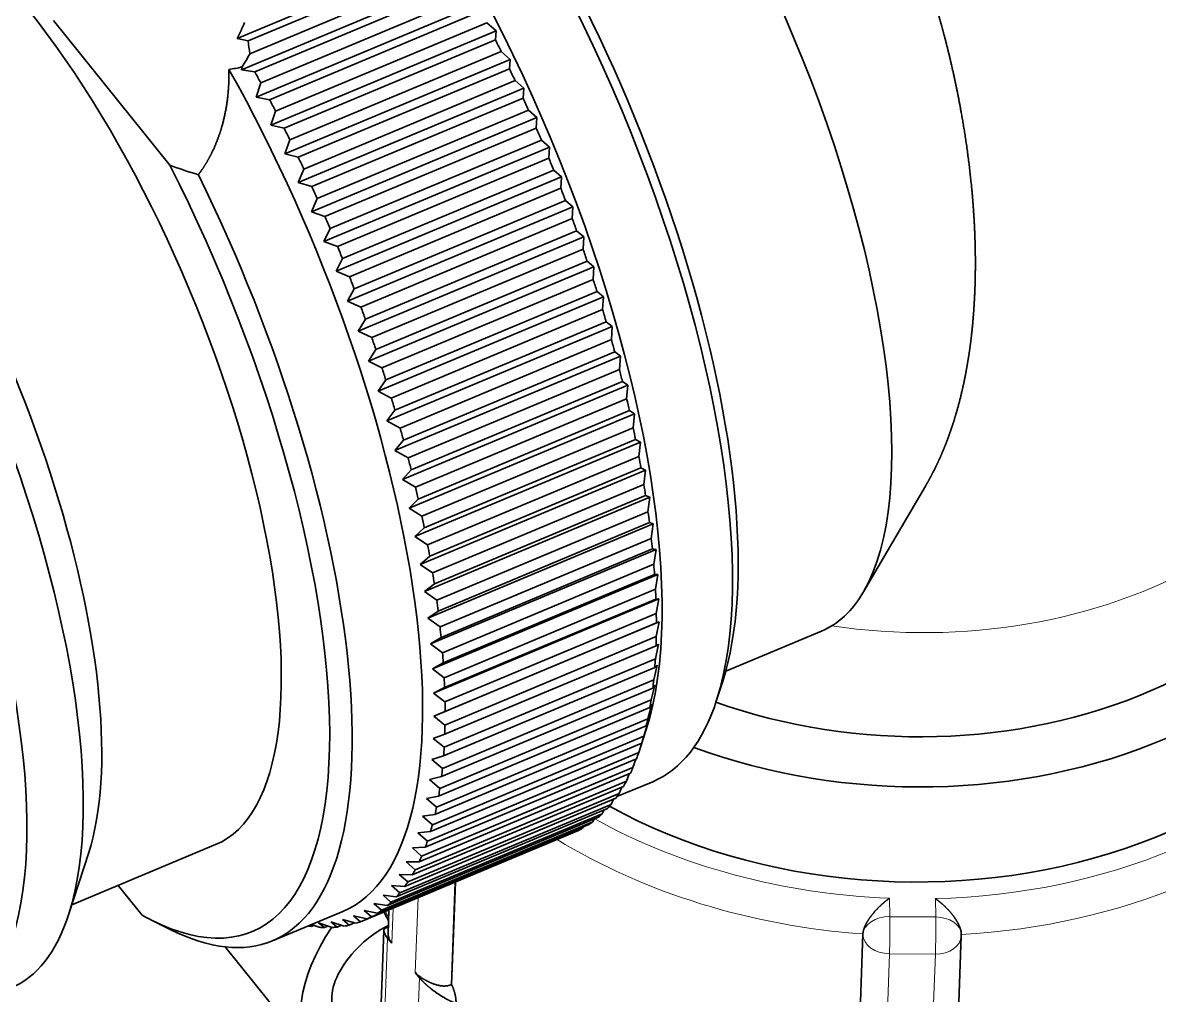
# Model space of a CAD drawing. Extents: x 23 to 417, y 3 to 294.
# Drawn here: x 393.19 to 400.12, y 144.3 to 150.23 of the extents above; entities that cross this region are included whole.
import ezdxf

# ---------------------------------------------------------------- set-up
doc = ezdxf.new("R2010")
doc.units = 0
doc.layers.get('0').update_dxf_attribs({"lineweight": 13})

# ---------------------------------------------------------------- blocks, each defined once
blk = doc.blocks.new('BLOCK4695')
at = {"color": 7, "lineweight": 35, "ltscale": 0.177117}
blk.add_line((57.101, 90.138), (63.637, 92.873), dxfattribs=at)
at = {"color": 7, "lineweight": 35, "ltscale": 0.167464}
blk.add_line((63.609, 92.649), (57.43, 90.063), dxfattribs=at)
at = {"color": 7, "lineweight": 35, "ltscale": 0.171203}
blk.add_line((63.798, 92.316), (57.481, 89.672), dxfattribs=at)
at = {"color": 7, "lineweight": 35, "ltscale": 0.186224}
for p, q in [((57.227, 89.181), (64.099, 92.057)), ((57.679, 88.346), (64.551, 91.221)), ((58.12, 87.492), (64.991, 90.368)), ((58.548, 86.624), (65.419, 89.499)), ((58.962, 85.741), (65.833, 88.617)), ((59.361, 84.848), (66.232, 87.724)), ((59.744, 83.947), (66.616, 86.822)), ((60.111, 83.038), (66.982, 85.914)), ((60.46, 82.126), (67.331, 85.001)), ((60.79, 81.211), (67.661, 84.087)), ((61.101, 80.297), (67.972, 83.173)), ((61.391, 79.386), (68.263, 82.262)), ((61.661, 78.48), (68.533, 81.355)), ((61.909, 77.581), (68.781, 80.456)), ((62.135, 76.691), (69.007, 79.567)), ((62.338, 75.814), (69.21, 78.69)), ((62.518, 74.95), (69.389, 77.826)), ((62.674, 74.103), (69.545, 76.979)), ((62.805, 73.274), (69.677, 76.15)), ((62.913, 72.466), (69.784, 75.341)), ((62.995, 71.68), (69.866, 74.555)), ((63.052, 70.918), (69.924, 73.794)), ((63.085, 70.183), (69.956, 73.059)), ((63.092, 69.476), (69.963, 72.352))]:
    blk.add_line(p, q, dxfattribs=at)
at = {"color": 7, "lineweight": 35, "ltscale": 0.174543}
for p, q in [((64.074, 91.816), (57.634, 89.121)), ((64.259, 91.476), (57.818, 88.78)), ((64.529, 90.964), (58.088, 88.269)), ((64.709, 90.616), (58.268, 87.921)), ((64.971, 90.095), (58.531, 87.4)), ((65.146, 89.741), (58.705, 87.046)), ((65.4, 89.211), (58.96, 86.516)), ((65.569, 88.851), (59.129, 86.156)), ((65.815, 88.314), (59.375, 85.619)), ((65.978, 87.95), (59.538, 85.255)), ((66.215, 87.407), (59.775, 84.711)), ((66.371, 87.039), (59.931, 84.343)), ((66.598, 86.491), (60.158, 83.796)), ((66.748, 86.121), (60.307, 83.425)), ((66.964, 85.57), (60.524, 82.874)), ((67.107, 85.197), (60.666, 82.502)), ((67.312, 84.645), (60.872, 81.949)), ((67.447, 84.271), (61.007, 81.576)), ((67.641, 83.718), (61.201, 81.023)), ((67.768, 83.345), (61.327, 80.65)), ((67.95, 82.793), (61.509, 80.098)), ((68.068, 82.421), (61.628, 79.726)), ((68.238, 81.871), (61.797, 79.176)), ((68.348, 81.501), (61.908, 78.806)), ((68.505, 80.955), (62.064, 78.26)), ((68.606, 80.588), (62.165, 77.893)), ((68.749, 80.047), (62.309, 77.352)), ((68.841, 79.684), (62.401, 76.989)), ((68.971, 79.15), (62.531, 76.455)), ((69.054, 78.792), (62.614, 76.096)), ((69.17, 78.265), (62.729, 75.57)), ((69.243, 77.913), (62.803, 75.217)), ((69.345, 77.395), (62.904, 74.7)), ((69.408, 77.049), (62.968, 74.354)), ((69.495, 76.542), (63.055, 73.847)), ((69.549, 76.204), (63.109, 73.509)), ((69.621, 75.709), (63.181, 73.013)), ((69.665, 75.379), (63.225, 72.683)), ((69.722, 74.896), (63.282, 72.201)), ((69.756, 74.576), (63.316, 71.88)), ((69.798, 74.107), (63.358, 71.412)), ((69.822, 73.797), (63.381, 71.101)), ((69.849, 73.344), (63.408, 70.648)), ((69.862, 73.044), (63.422, 70.349)), ((69.874, 72.608), (63.433, 69.912)), ((69.877, 72.319), (63.436, 69.624)), ((69.873, 71.901), (63.433, 69.205)), ((69.866, 71.625), (63.425, 68.929)), ((69.847, 71.225), (63.407, 68.529)), ((69.83, 70.961), (63.389, 68.266)), ((69.796, 70.581), (63.355, 67.886)), ((69.768, 70.332), (63.327, 67.636)), ((69.681, 69.737), (63.24, 67.042)), ((69.719, 69.972), (63.278, 67.277)), ((69.617, 69.399), (63.176, 66.704)), ((69.569, 69.178), (63.128, 66.483)), ((69.432, 68.658), (62.991, 65.963)), ((69.49, 68.863), (63.049, 66.168)), ((69.338, 68.366), (62.898, 65.67)), ((69.163, 67.908), (62.722, 65.213)), ((69.27, 68.177), (62.83, 65.481)), ((69.085, 67.736), (62.644, 65.04)), ((68.876, 67.336), (62.436, 64.641)), ((68.963, 67.492), (62.522, 64.797)), ((68.644, 66.979), (62.204, 64.284)), ((68.74, 67.118), (62.3, 64.422)), ((68.39, 66.665), (61.949, 63.97)), ((68.495, 66.786), (62.054, 64.091)), ((67.938, 66.256), (61.498, 63.561)), ((68.113, 66.396), (61.673, 63.701)), ((68.227, 66.499), (61.787, 63.804)), ((67.299, 65.907), (60.859, 63.212)), ((67.498, 65.992), (61.058, 63.297)), ((67.629, 66.059), (61.188, 63.363)), ((67.816, 66.171), (61.375, 63.476))]:
    blk.add_line(p, q, dxfattribs=at)
at = {"color": 7, "lineweight": 35, "ltscale": 0.141398}
blk.add_line((55.042, 86.278), (51.497, 90.685), dxfattribs=at)
at = {"color": 7, "lineweight": 35, "ltscale": 0.00941}
blk.add_line((64.709, 90.616), (64.991, 90.368), dxfattribs=at)
at = {"color": 7, "lineweight": 35, "ltscale": 0.008428}
blk.add_line((57.101, 90.138), (57.43, 90.063), dxfattribs=at)
at = {"color": 7, "lineweight": 35, "ltscale": 0.006835}
blk.add_line((64.991, 90.368), (64.971, 90.095), dxfattribs=at)
at = {"color": 7, "lineweight": 35, "ltscale": 0.009121}
blk.add_line((65.146, 89.741), (65.419, 89.499), dxfattribs=at)
at = {"color": 7, "lineweight": 35, "ltscale": 0.007217}
blk.add_line((65.419, 89.499), (65.4, 89.211), dxfattribs=at)
at = {"color": 7, "lineweight": 35, "ltscale": 0.002307}
blk.add_line((57.253, 89.27), (57.227, 89.181), dxfattribs=at)
at = {"color": 7, "lineweight": 35, "ltscale": 0.010273}
blk.add_line((57.227, 89.181), (57.634, 89.121), dxfattribs=at)
at = {"color": 7, "lineweight": 35, "ltscale": 0.011408}
blk.add_line((57.818, 88.78), (57.679, 88.346), dxfattribs=at)
at = {"color": 7, "lineweight": 35, "ltscale": 0.008816}
blk.add_line((65.569, 88.851), (65.833, 88.617), dxfattribs=at)
at = {"color": 7, "lineweight": 35, "ltscale": 0.007588}
blk.add_line((65.833, 88.617), (65.815, 88.314), dxfattribs=at)
at = {"color": 7, "lineweight": 35, "ltscale": 0.0104}
blk.add_line((57.679, 88.346), (58.088, 88.269), dxfattribs=at)
at = {"color": 7, "lineweight": 35, "ltscale": 0.011341}
blk.add_line((58.268, 87.921), (58.12, 87.492), dxfattribs=at)
at = {"color": 7, "lineweight": 35, "ltscale": 0.008495}
blk.add_line((65.978, 87.95), (66.232, 87.724), dxfattribs=at)
at = {"color": 7, "lineweight": 35, "ltscale": 0.007947}
blk.add_line((66.232, 87.724), (66.215, 87.407), dxfattribs=at)
at = {"color": 7, "lineweight": 35, "ltscale": 0.010528}
blk.add_line((58.12, 87.492), (58.531, 87.4), dxfattribs=at)
at = {"color": 7, "lineweight": 35, "ltscale": 0.011263}
blk.add_line((58.705, 87.046), (58.548, 86.624), dxfattribs=at)
at = {"color": 7, "lineweight": 35, "ltscale": 0.008159}
blk.add_line((66.371, 87.039), (66.616, 86.822), dxfattribs=at)
at = {"color": 7, "lineweight": 35, "ltscale": 0.010654}
blk.add_line((58.548, 86.624), (58.96, 86.516), dxfattribs=at)
at = {"color": 7, "lineweight": 35, "ltscale": 0.008291}
blk.add_line((66.616, 86.822), (66.598, 86.491), dxfattribs=at)
at = {"color": 7, "lineweight": 35, "ltscale": 0.011173}
blk.add_line((59.129, 86.156), (58.962, 85.741), dxfattribs=at)
at = {"color": 7, "lineweight": 35, "ltscale": 0.007808}
blk.add_line((66.748, 86.121), (66.982, 85.914), dxfattribs=at)
at = {"color": 7, "lineweight": 35, "ltscale": 0.010778}
blk.add_line((58.962, 85.741), (59.375, 85.619), dxfattribs=at)
at = {"color": 7, "lineweight": 35, "ltscale": 0.008622}
blk.add_line((66.982, 85.914), (66.964, 85.57), dxfattribs=at)
at = {"color": 7, "lineweight": 35, "ltscale": 0.011074}
blk.add_line((59.538, 85.255), (59.361, 84.848), dxfattribs=at)
at = {"color": 7, "lineweight": 35, "ltscale": 0.007445}
blk.add_line((67.107, 85.197), (67.331, 85.001), dxfattribs=at)
at = {"color": 7, "lineweight": 35, "ltscale": 0.008937}
blk.add_line((67.331, 85.001), (67.312, 84.645), dxfattribs=at)
at = {"color": 7, "lineweight": 35, "ltscale": 0.010896}
blk.add_line((59.361, 84.848), (59.775, 84.711), dxfattribs=at)
at = {"color": 7, "lineweight": 35, "ltscale": 0.010966}
blk.add_line((59.931, 84.343), (59.744, 83.947), dxfattribs=at)
at = {"color": 7, "lineweight": 35, "ltscale": 0.007069}
blk.add_line((67.447, 84.271), (67.661, 84.087), dxfattribs=at)
at = {"color": 7, "lineweight": 35, "ltscale": 0.011009}
blk.add_line((59.744, 83.947), (60.158, 83.796), dxfattribs=at)
at = {"color": 7, "lineweight": 35, "ltscale": 0.009236}
blk.add_line((67.661, 84.087), (67.641, 83.718), dxfattribs=at)
at = {"color": 7, "lineweight": 35, "ltscale": 0.010851}
blk.add_line((60.307, 83.425), (60.111, 83.038), dxfattribs=at)
at = {"color": 7, "lineweight": 35, "ltscale": 0.006683}
blk.add_line((67.768, 83.345), (67.972, 83.173), dxfattribs=at)
at = {"color": 7, "lineweight": 35, "ltscale": 0.009518}
blk.add_line((67.972, 83.173), (67.95, 82.793), dxfattribs=at)
at = {"color": 7, "lineweight": 35, "ltscale": 0.011114}
blk.add_line((60.111, 83.038), (60.524, 82.874), dxfattribs=at)
at = {"color": 7, "lineweight": 35, "ltscale": 0.01073}
blk.add_line((60.666, 82.502), (60.46, 82.126), dxfattribs=at)
at = {"color": 7, "lineweight": 35, "ltscale": 0.011209}
blk.add_line((60.46, 82.126), (60.872, 81.949), dxfattribs=at)
at = {"color": 7, "lineweight": 35, "ltscale": 0.006288}
blk.add_line((68.068, 82.421), (68.263, 82.262), dxfattribs=at)
at = {"color": 7, "lineweight": 35, "ltscale": 0.009783}
blk.add_line((68.263, 82.262), (68.238, 81.871), dxfattribs=at)
at = {"color": 7, "lineweight": 35, "ltscale": 0.010605}
blk.add_line((61.007, 81.576), (60.79, 81.211), dxfattribs=at)
at = {"color": 7, "lineweight": 35, "ltscale": 0.005885}
blk.add_line((68.348, 81.501), (68.533, 81.355), dxfattribs=at)
at = {"color": 7, "lineweight": 35, "ltscale": 0.011295}
blk.add_line((60.79, 81.211), (61.201, 81.023), dxfattribs=at)
at = {"color": 7, "lineweight": 35, "ltscale": 0.01003}
blk.add_line((68.533, 81.355), (68.505, 80.955), dxfattribs=at)
at = {"color": 7, "lineweight": 35, "ltscale": 0.010478}
blk.add_line((61.327, 80.65), (61.101, 80.297), dxfattribs=at)
at = {"color": 7, "lineweight": 35, "ltscale": 0.005477}
blk.add_line((68.606, 80.588), (68.781, 80.456), dxfattribs=at)
at = {"color": 7, "lineweight": 35, "ltscale": 0.010258}
blk.add_line((68.781, 80.456), (68.749, 80.047), dxfattribs=at)
at = {"color": 7, "lineweight": 35, "ltscale": 0.011369}
blk.add_line((61.101, 80.297), (61.509, 80.098), dxfattribs=at)
at = {"color": 7, "lineweight": 35, "ltscale": 0.01035}
blk.add_line((61.628, 79.726), (61.391, 79.386), dxfattribs=at)
at = {"color": 7, "lineweight": 35, "ltscale": 0.01143}
blk.add_line((61.391, 79.386), (61.797, 79.176), dxfattribs=at)
at = {"color": 7, "lineweight": 35, "ltscale": 0.005065}
blk.add_line((68.841, 79.684), (69.007, 79.567), dxfattribs=at)
at = {"color": 7, "lineweight": 35, "ltscale": 0.010468}
blk.add_line((69.007, 79.567), (68.971, 79.15), dxfattribs=at)
at = {"color": 7, "lineweight": 35, "ltscale": 0.010223}
blk.add_line((61.908, 78.806), (61.661, 78.48), dxfattribs=at)
at = {"color": 7, "lineweight": 35, "ltscale": 0.004655}
blk.add_line((69.054, 78.792), (69.21, 78.69), dxfattribs=at)
at = {"color": 7, "lineweight": 35, "ltscale": 0.010659}
blk.add_line((69.21, 78.69), (69.17, 78.265), dxfattribs=at)
at = {"color": 7, "lineweight": 35, "ltscale": 0.011477}
blk.add_line((61.661, 78.48), (62.064, 78.26), dxfattribs=at)
at = {"color": 7, "lineweight": 35, "ltscale": 0.0101}
blk.add_line((62.165, 77.893), (61.909, 77.581), dxfattribs=at)
at = {"color": 7, "lineweight": 35, "ltscale": 0.004248}
blk.add_line((69.243, 77.913), (69.389, 77.826), dxfattribs=at)
at = {"color": 7, "lineweight": 35, "ltscale": 0.010831}
blk.add_line((69.389, 77.826), (69.345, 77.395), dxfattribs=at)
at = {"color": 7, "lineweight": 35, "ltscale": 0.01151}
blk.add_line((61.909, 77.581), (62.309, 77.352), dxfattribs=at)
at = {"color": 7, "lineweight": 35, "ltscale": 0.00998}
blk.add_line((62.401, 76.989), (62.135, 76.691), dxfattribs=at)
at = {"color": 7, "lineweight": 35, "ltscale": 0.003851}
blk.add_line((69.408, 77.049), (69.545, 76.979), dxfattribs=at)
at = {"color": 7, "lineweight": 35, "ltscale": 0.010984}
blk.add_line((69.545, 76.979), (69.495, 76.542), dxfattribs=at)
at = {"color": 7, "lineweight": 35, "ltscale": 0.011528}
blk.add_line((62.135, 76.691), (62.531, 76.455), dxfattribs=at)
at = {"color": 7, "lineweight": 35, "ltscale": 0.093562}
blk.add_line((78.081, 76.493), (76.189, 73.264), dxfattribs=at)
at = {"color": 7, "lineweight": 35, "ltscale": 0.009867}
blk.add_line((62.614, 76.096), (62.338, 75.814), dxfattribs=at)
at = {"color": 7, "lineweight": 35, "ltscale": 0.003472}
blk.add_line((69.549, 76.204), (69.677, 76.15), dxfattribs=at)
at = {"color": 7, "lineweight": 35, "ltscale": 0.011118}
blk.add_line((69.677, 76.15), (69.621, 75.709), dxfattribs=at)
at = {"color": 7, "lineweight": 35, "ltscale": 0.011529}
blk.add_line((62.338, 75.814), (62.729, 75.57), dxfattribs=at)
at = {"color": 7, "lineweight": 35, "ltscale": 0.009762}
blk.add_line((62.803, 75.217), (62.518, 74.95), dxfattribs=at)
at = {"color": 7, "lineweight": 35, "ltscale": 0.003119}
blk.add_line((69.665, 75.379), (69.784, 75.341), dxfattribs=at)
at = {"color": 7, "lineweight": 35, "ltscale": 0.011232}
blk.add_line((69.784, 75.341), (69.722, 74.896), dxfattribs=at)
at = {"color": 7, "lineweight": 35, "ltscale": 0.011513}
blk.add_line((62.518, 74.95), (62.904, 74.7), dxfattribs=at)
at = {"color": 7, "lineweight": 35, "ltscale": 0.002807}
blk.add_line((69.756, 74.576), (69.866, 74.555), dxfattribs=at)
at = {"color": 7, "lineweight": 35, "ltscale": 0.011328}
blk.add_line((69.866, 74.555), (69.798, 74.107), dxfattribs=at)
at = {"color": 7, "lineweight": 35, "ltscale": 0.009667}
blk.add_line((62.968, 74.354), (62.674, 74.103), dxfattribs=at)
at = {"color": 7, "lineweight": 35, "ltscale": 0.01148}
blk.add_line((62.674, 74.103), (63.055, 73.847), dxfattribs=at)
at = {"color": 7, "lineweight": 35, "ltscale": 0.009583}
blk.add_line((63.109, 73.509), (62.805, 73.274), dxfattribs=at)
at = {"color": 7, "lineweight": 35, "ltscale": 0.002554}
blk.add_line((69.822, 73.797), (69.924, 73.794), dxfattribs=at)
at = {"color": 7, "lineweight": 35, "ltscale": 0.011404}
blk.add_line((69.924, 73.794), (69.849, 73.344), dxfattribs=at)
at = {"color": 7, "lineweight": 35, "ltscale": 0.011429}
blk.add_line((62.805, 73.274), (63.181, 73.013), dxfattribs=at)
at = {"color": 7, "lineweight": 35, "ltscale": 0.002381}
blk.add_line((69.862, 73.044), (69.956, 73.059), dxfattribs=at)
at = {"color": 7, "lineweight": 35, "ltscale": 0.011462}
blk.add_line((69.956, 73.059), (69.874, 72.608), dxfattribs=at)
at = {"color": 7, "lineweight": 35, "ltscale": 0.009512}
blk.add_line((63.225, 72.683), (62.913, 72.466), dxfattribs=at)
at = {"color": 7, "lineweight": 35, "ltscale": 0.01136}
blk.add_line((62.913, 72.466), (63.282, 72.201), dxfattribs=at)
at = {"color": 7, "lineweight": 35, "ltscale": 0.011502}
blk.add_line((69.963, 72.352), (69.873, 71.901), dxfattribs=at)
at = {"color": 7, "lineweight": 35, "ltscale": 0.002308}
blk.add_line((69.877, 72.319), (69.963, 72.352), dxfattribs=at)
at = {"color": 7, "lineweight": 35, "ltscale": 0.079045}
blk.add_line((71.99, 70.85), (74.907, 72.07), dxfattribs=at)
at = {"color": 7, "lineweight": 35, "ltscale": 0.009455}
blk.add_line((63.316, 71.88), (62.995, 71.68), dxfattribs=at)
at = {"color": 7, "lineweight": 35, "ltscale": 0.011271}
blk.add_line((62.995, 71.68), (63.358, 71.412), dxfattribs=at)
at = {"color": 7, "lineweight": 35, "ltscale": 0.011525}
blk.add_line((69.945, 71.675), (69.847, 71.225), dxfattribs=at)
at = {"color": 7, "lineweight": 35, "ltscale": 0.002345}
blk.add_line((69.866, 71.625), (69.945, 71.675), dxfattribs=at)
at = {"color": 7, "lineweight": 35, "ltscale": 0.009412}
blk.add_line((63.381, 71.101), (63.052, 70.918), dxfattribs=at)
at = {"color": 7, "lineweight": 35, "ltscale": 0.01153}
blk.add_line((69.902, 71.03), (69.796, 70.581), dxfattribs=at)
at = {"color": 7, "lineweight": 35, "ltscale": 0.002487}
blk.add_line((69.83, 70.961), (69.902, 71.03), dxfattribs=at)
at = {"color": 7, "lineweight": 35, "ltscale": 0.011164}
blk.add_line((63.052, 70.918), (63.408, 70.648), dxfattribs=at)
at = {"color": 7, "lineweight": 35, "ltscale": 0.009385}
blk.add_line((63.422, 70.349), (63.085, 70.183), dxfattribs=at)
at = {"color": 7, "lineweight": 35, "ltscale": 0.011519}
blk.add_line((69.833, 70.419), (69.719, 69.972), dxfattribs=at)
at = {"color": 7, "lineweight": 35, "ltscale": 0.002715}
blk.add_line((69.768, 70.332), (69.833, 70.419), dxfattribs=at)
at = {"color": 7, "lineweight": 35, "ltscale": 0.015136}
blk.add_line((71.899, 70.545), (71.714, 69.969), dxfattribs=at)
at = {"color": 7, "lineweight": 35, "ltscale": 0.011038}
blk.add_line((63.085, 70.183), (63.433, 69.912), dxfattribs=at)
at = {"color": 7, "lineweight": 35, "ltscale": 0.011492}
blk.add_line((69.74, 69.842), (69.617, 69.399), dxfattribs=at)
at = {"color": 7, "lineweight": 35, "ltscale": 0.00301}
blk.add_line((69.681, 69.737), (69.74, 69.842), dxfattribs=at)
at = {"color": 7, "lineweight": 35, "ltscale": 0.009374}
blk.add_line((63.436, 69.624), (63.092, 69.476), dxfattribs=at)
at = {"color": 7, "lineweight": 35, "ltscale": 0.010893}
blk.add_line((63.092, 69.476), (63.433, 69.205), dxfattribs=at)
at = {"color": 7, "lineweight": 35, "ltscale": 0.01145}
blk.add_line((69.622, 69.302), (69.49, 68.863), dxfattribs=at)
at = {"color": 7, "lineweight": 35, "ltscale": 0.003351}
blk.add_line((69.569, 69.178), (69.622, 69.302), dxfattribs=at)
at = {"color": 7, "lineweight": 35, "ltscale": 0.00835}
blk.add_line((69.567, 69.07), (69.464, 68.753), dxfattribs=at)
at = {"color": 7, "lineweight": 35, "ltscale": 0.00938}
blk.add_line((63.425, 68.929), (63.073, 68.799), dxfattribs=at)
at = {"color": 7, "lineweight": 35, "ltscale": 0.010728}
blk.add_line((63.073, 68.799), (63.407, 68.529), dxfattribs=at)
at = {"color": 7, "lineweight": 35, "ltscale": 0.010158}
blk.add_line((69.464, 68.752), (69.338, 68.366), dxfattribs=at)
at = {"color": 7, "lineweight": 35, "ltscale": 0.003723}
blk.add_line((69.432, 68.658), (69.479, 68.799), dxfattribs=at)
at = {"color": 7, "lineweight": 35, "ltscale": 0.001236}
blk.add_line((69.479, 68.799), (69.464, 68.752), dxfattribs=at)
at = {"color": 7, "lineweight": 35, "ltscale": 0.009401}
blk.add_line((63.389, 68.266), (63.03, 68.154), dxfattribs=at)
at = {"color": 7, "lineweight": 35, "ltscale": 0.010545}
blk.add_line((63.03, 68.154), (63.355, 67.886), dxfattribs=at)
at = {"color": 7, "lineweight": 35, "ltscale": 0.006944}
blk.add_line((69.255, 68.17), (69.163, 67.908), dxfattribs=at)
at = {"color": 7, "lineweight": 35, "ltscale": 0.009439}
blk.add_line((63.327, 67.636), (62.962, 67.543), dxfattribs=at)
at = {"color": 7, "lineweight": 35, "ltscale": 0.006136}
blk.add_line((69.051, 67.721), (68.963, 67.492), dxfattribs=at)
at = {"color": 7, "lineweight": 35, "ltscale": 0.010342}
blk.add_line((62.962, 67.543), (63.278, 67.277), dxfattribs=at)
at = {"color": 7, "lineweight": 35, "ltscale": 0.029488}
blk.add_line((68.676, 67.024), (69.764, 67.479), dxfattribs=at)
at = {"color": 7, "lineweight": 35, "ltscale": 0.005283}
blk.add_line((68.821, 67.313), (68.74, 67.118), dxfattribs=at)
at = {"color": 7, "lineweight": 35, "ltscale": 0.009491}
blk.add_line((63.24, 67.042), (62.868, 66.966), dxfattribs=at)
at = {"color": 7, "lineweight": 35, "ltscale": 0.010121}
blk.add_line((62.868, 66.966), (63.176, 66.704), dxfattribs=at)
at = {"color": 7, "lineweight": 35, "ltscale": 0.004379}
blk.add_line((68.566, 66.946), (68.495, 66.786), dxfattribs=at)
at = {"color": 7, "lineweight": 35, "ltscale": 0.003418}
blk.add_line((68.286, 66.622), (68.227, 66.499), dxfattribs=at)
at = {"color": 7, "lineweight": 35, "ltscale": 0.009558}
blk.add_line((63.128, 66.483), (62.75, 66.426), dxfattribs=at)
at = {"color": 7, "lineweight": 35, "ltscale": 0.009881}
blk.add_line((62.75, 66.426), (63.049, 66.168), dxfattribs=at)
at = {"color": 7, "lineweight": 35, "ltscale": 0.002389}
blk.add_line((67.982, 66.341), (67.938, 66.256), dxfattribs=at)
at = {"color": 7, "lineweight": 35, "ltscale": 0.009638}
blk.add_line((62.991, 65.963), (62.608, 65.923), dxfattribs=at)
at = {"color": 7, "lineweight": 35, "ltscale": 0.009623}
blk.add_line((62.608, 65.923), (62.898, 65.67), dxfattribs=at)
at = {"color": 7, "lineweight": 35, "ltscale": 0.001279}
blk.add_line((67.654, 66.103), (67.629, 66.059), dxfattribs=at)
at = {"color": 7, "lineweight": 35, "ltscale": 0.118736}
blk.add_line((52.058, 63.728), (56.439, 65.561), dxfattribs=at)
at = {"color": 7, "lineweight": 35, "ltscale": 0.049192}
blk.add_line((52.572, 65.323), (51.969, 63.451), dxfattribs=at)
at = {"color": 7, "lineweight": 35, "ltscale": 0.009729}
blk.add_line((62.83, 65.481), (62.441, 65.46), dxfattribs=at)
at = {"color": 7, "lineweight": 35, "ltscale": 0.009347}
blk.add_line((62.441, 65.46), (62.722, 65.213), dxfattribs=at)
at = {"color": 7, "lineweight": 35, "ltscale": 0.009831}
blk.add_line((62.644, 65.04), (62.251, 65.037), dxfattribs=at)
at = {"color": 7, "lineweight": 35, "ltscale": 0.009055}
blk.add_line((62.251, 65.037), (62.522, 64.797), dxfattribs=at)
at = {"color": 7, "lineweight": 35, "ltscale": 0.008746}
blk.add_line((62.038, 64.655), (62.3, 64.422), dxfattribs=at)
at = {"color": 7, "lineweight": 35, "ltscale": 0.009942}
blk.add_line((62.436, 64.641), (62.038, 64.655), dxfattribs=at)
at = {"color": 7, "lineweight": 35, "ltscale": 0.029185}
blk.add_line((54.204, 63.41), (53.473, 64.32), dxfattribs=at)
at = {"color": 7, "lineweight": 35, "ltscale": 0.008422}
blk.add_line((61.802, 64.315), (62.054, 64.091), dxfattribs=at)
at = {"color": 7, "lineweight": 35, "ltscale": 0.010059}
blk.add_line((62.204, 64.284), (61.802, 64.315), dxfattribs=at)
at = {"color": 7, "lineweight": 13, "ltscale": 0.078156}
blk.add_line((63.734, 64.415), (63.62, 61.291), dxfattribs=at)
at = {"color": 7, "lineweight": 35, "ltscale": 0.078156}
blk.add_line((63.749, 64.421), (63.635, 61.297), dxfattribs=at)
at = {"color": 7, "lineweight": 35, "ltscale": 0.007729}
blk.add_line((61.266, 63.765), (61.498, 63.561), dxfattribs=at)
at = {"color": 7, "lineweight": 35, "ltscale": 0.010308}
blk.add_line((61.673, 63.701), (61.266, 63.765), dxfattribs=at)
at = {"color": 7, "lineweight": 35, "ltscale": 0.008082}
blk.add_line((61.545, 64.018), (61.787, 63.804), dxfattribs=at)
at = {"color": 7, "lineweight": 35, "ltscale": 0.010182}
blk.add_line((61.949, 63.97), (61.545, 64.018), dxfattribs=at)
at = {"color": 7, "lineweight": 13, "ltscale": 0.057174}
blk.add_line((62.612, 63.947), (62.529, 61.662), dxfattribs=at)
at = {"color": 7, "lineweight": 13, "ltscale": 0.013985}
for p, q in [((76.982, 63.925), (76.993, 63.365)), ((78.392, 63.356), (78.382, 63.915))]:
    blk.add_line(p, q, dxfattribs=at)
at = {"color": 7, "lineweight": 35, "ltscale": 0.058181}
blk.add_line((58.171, 62.627), (60.318, 63.526), dxfattribs=at)
at = {"color": 7, "lineweight": 35, "ltscale": 0.007362}
blk.add_line((60.966, 63.557), (61.188, 63.363), dxfattribs=at)
at = {"color": 7, "lineweight": 35, "ltscale": 0.010436}
blk.add_line((61.375, 63.476), (60.966, 63.557), dxfattribs=at)
at = {"color": 7, "lineweight": 35, "ltscale": 0.01802}
blk.add_line((61.699, 62.856), (61.726, 63.576), dxfattribs=at)
at = {"color": 7, "lineweight": 13, "ltscale": 0.026877}
blk.add_line((61.852, 63.627), (61.812, 62.553), dxfattribs=at)
at = {"color": 7, "lineweight": 35, "ltscale": 0.013038}
blk.add_line((54.489, 63.259), (54.955, 63.024), dxfattribs=at)
at = {"color": 7, "lineweight": 35, "ltscale": 0.001531}
blk.add_line((59.31, 63.104), (59.359, 63.068), dxfattribs=at)
at = {"color": 7, "lineweight": 35, "ltscale": 0.002186}
blk.add_line((59.44, 63.101), (59.359, 63.068), dxfattribs=at)
at = {"color": 7, "lineweight": 35, "ltscale": 0.006192}
blk.add_line((59.6, 63.042), (59.368, 63.128), dxfattribs=at)
at = {"color": 7, "lineweight": 35, "ltscale": 0.005794}
blk.add_line((59.577, 63.177), (59.759, 63.034), dxfattribs=at)
at = {"color": 7, "lineweight": 35, "ltscale": 0.010928}
blk.add_line((59.991, 63.036), (59.577, 63.177), dxfattribs=at)
at = {"color": 7, "lineweight": 35, "ltscale": 0.002875}
blk.add_line((59.865, 63.078), (59.759, 63.034), dxfattribs=at)
at = {"color": 7, "lineweight": 35, "ltscale": 0.006199}
blk.add_line((59.951, 63.203), (60.143, 63.047), dxfattribs=at)
at = {"color": 7, "lineweight": 35, "ltscale": 0.010811}
blk.add_line((60.364, 63.077), (59.951, 63.203), dxfattribs=at)
at = {"color": 7, "lineweight": 35, "ltscale": 0.00364}
blk.add_line((60.278, 63.103), (60.143, 63.047), dxfattribs=at)
at = {"color": 7, "lineweight": 35, "ltscale": 0.006596}
blk.add_line((60.308, 63.275), (60.51, 63.106), dxfattribs=at)
at = {"color": 7, "lineweight": 35, "ltscale": 0.010689}
blk.add_line((60.72, 63.164), (60.308, 63.275), dxfattribs=at)
at = {"color": 7, "lineweight": 35, "ltscale": 0.004499}
blk.add_line((60.676, 63.175), (60.51, 63.106), dxfattribs=at)
at = {"color": 7, "lineweight": 35, "ltscale": 0.006984}
blk.add_line((60.646, 63.393), (60.859, 63.212), dxfattribs=at)
at = {"color": 7, "lineweight": 35, "ltscale": 0.010563}
blk.add_line((61.058, 63.297), (60.646, 63.393), dxfattribs=at)
at = {"color": 7, "lineweight": 13, "ltscale": 0.034987}
for p, q in [((76.993, 63.365), (78.392, 63.356)), ((76.984, 62.235), (78.383, 62.225))]:
    blk.add_line(p, q, dxfattribs=at)
at = {"color": 7, "lineweight": 35, "ltscale": 0.003278}
blk.add_line((54.955, 63.024), (55.072, 62.966), dxfattribs=at)
at = {"color": 7, "lineweight": 35, "ltscale": 0.134497}
blk.add_line((61.372, 57.568), (61.569, 62.944), dxfattribs=at)
at = {"color": 7, "lineweight": 13, "ltscale": 0.136614}
for p, q in [((61.484, 57.251), (61.684, 62.712)), ((62.457, 56.042), (62.657, 61.503))]:
    blk.add_line(p, q, dxfattribs=at)
at = {"color": 7, "lineweight": 35, "ltscale": 0.002437}
blk.add_line((61.616, 63.013), (61.706, 63.051), dxfattribs=at)
at = {"color": 7, "lineweight": 13, "ltscale": 0.00093243}
for p, q in [((61.719, 62.726), (61.684, 62.712)), ((62.657, 61.503), (62.691, 61.517))]:
    blk.add_line(p, q, dxfattribs=at)
at = {"color": 7, "lineweight": 35, "ltscale": 0.005104}
for p, q in [((61.684, 62.712), (61.812, 62.553)), ((62.529, 61.662), (62.657, 61.503))]:
    blk.add_line(p, q, dxfattribs=at)
at = {"color": 7, "lineweight": 35, "ltscale": 0.181013}
for p, q in [((76.173, 62.837), (75.908, 55.602)), ((78.907, 55.545), (79.172, 62.78))]:
    blk.add_line(p, q, dxfattribs=at)
at = {"color": 7, "lineweight": 13, "ltscale": 0.181013}
for p, q in [((76.173, 62.825), (75.908, 55.589)), ((76.984, 62.235), (76.719, 54.999)), ((78.383, 62.225), (78.118, 54.989))]:
    blk.add_line(p, q, dxfattribs=at)
at = {"color": 7, "lineweight": 13, "ltscale": 0.000316094}
blk.add_line((76.173, 62.837), (76.173, 62.825), dxfattribs=at)
at = {"color": 7, "lineweight": 35, "ltscale": 0.000324932}
blk.add_line((79.172, 62.825), (79.172, 62.838), dxfattribs=at)
at = {"color": 7, "lineweight": 35, "ltscale": 0.001113}
blk.add_line((79.172, 62.825), (79.172, 62.78), dxfattribs=at)
at = {"color": 7, "lineweight": 35, "ltscale": 0.109163}
blk.add_line((59.472, 59.04), (56.736, 62.442), dxfattribs=at)
at = {"color": 7, "lineweight": 35, "ltscale": 0.000402599}
blk.add_line((63.62, 61.291), (63.635, 61.297), dxfattribs=at)
at = {"color": 7, "lineweight": 35}
for centre, radius, start, end in [((48.303, 94.498), 9.819, 333.6387, 336.7719), ((48.775, 88.741), 8.755, 6.1038, 8.6819), ((48.971, 94.208), 9.643, 329.1955, 331.9426), ((56.498, 92.232), 3.057, 276.5746, 284.3088), ((59.063, 96.815), 11.279, 249.11, 253.7905), ((71.41, 68.608), 11.082, 207.394, 208.9586), ((61.642, 62.945), 0.073, 110.2539, 180.3507), ((62.096, 62.85), 0.396, 179.0609, 198.1283)]:
    blk.add_arc(centre, radius, start, end, dxfattribs=at)
for centre, major_axis, ratio, start_param, end_param in [((68.344, 87.752), (-6.563, 15.682), 0.365278, 3.409467, 6.015311), ((62.333, 85.237), (7.432, -17.758), 0.365278, 0.403274, 2.738324), ((60.186, 84.338), (-7.432, 17.758), 0.365278, 3.544867, 5.879917), ((62.762, 85.416), (7.239, -17.296), 0.365278, 0.403274, 2.239593), ((43.441, 77.33), (-6.756, 16.143), 0.365278, 3.544867, 5.879917), ((41.723, 76.612), (-6.756, 16.143), 0.365278, 3.544867, 5.879917), ((50.31, 80.205), (-6.129, 14.644), 0.365278, 3.141624, 5.381185), ((59.756, 84.159), (-7.625, 18.219), 0.365278, 4.868407, 4.888653), ((52.887, 81.284), (-7.432, 17.758), 0.365278, 3.141547, 5.016742), ((53.316, 81.463), (-7.625, 18.219), 0.365278, 4.968938, 4.989184), ((59.756, 84.159), (-7.625, 18.219), 0.365278, 4.818142, 4.838388), ((44.836, 77.914), (-6.129, 14.644), 0.365278, 3.544867, 5.381185), ((53.316, 81.463), (-7.625, 18.219), 0.365278, 4.918673, 4.938919), ((59.756, 84.159), (-7.625, 18.219), 0.365278, 4.767876, 4.788122), ((53.316, 81.463), (-7.625, 18.219), 0.365278, 4.868407, 4.888653), ((59.756, 84.159), (-7.625, 18.219), 0.365278, 4.717611, 4.737857), ((50.31, 80.205), (7.239, -17.296), 0.365278, 5.879922, 8.05669), ((53.316, 81.463), (-7.625, 18.219), 0.365278, 4.818142, 4.838388), ((59.756, 84.159), (-7.625, 18.219), 0.365278, 4.667345, 4.687592), ((50.74, 80.385), (7.432, -17.758), 0.365278, 6.283139, 8.019276), ((53.316, 81.463), (-7.625, 18.219), 0.365278, 4.767876, 4.788122), ((59.756, 84.159), (-7.625, 18.219), 0.365278, 4.61708, 4.637326), ((53.316, 81.463), (-7.625, 18.219), 0.365278, 4.717611, 4.737857), ((59.756, 84.159), (-7.625, 18.219), 0.365278, 4.566815, 4.587061), ((53.316, 81.463), (-7.625, 18.219), 0.365278, 4.667345, 4.687592), ((59.756, 84.159), (-7.625, 18.219), 0.365278, 4.516549, 4.536795), ((53.316, 81.463), (-7.625, 18.219), 0.365278, 4.61708, 4.637326), ((59.756, 84.159), (-7.625, 18.219), 0.365278, 4.466284, 4.48653), ((53.316, 81.463), (-7.625, 18.219), 0.365278, 4.566815, 4.587061), ((59.756, 84.159), (-7.625, 18.219), 0.365278, 4.416018, 4.436264), ((53.316, 81.463), (-7.625, 18.219), 0.365278, 4.516549, 4.536795), ((59.756, 84.159), (-7.625, 18.219), 0.365278, 4.365753, 4.385999), ((53.316, 81.463), (-7.625, 18.219), 0.365278, 4.466284, 4.48653), ((59.756, 84.159), (-7.625, 18.219), 0.365278, 4.315487, 4.335733), ((53.316, 81.463), (-7.625, 18.219), 0.365278, 4.416018, 4.436264), ((59.756, 84.159), (-7.625, 18.219), 0.365278, 4.265222, 4.285468), ((77.59, 79.079), (13.991, -0.512), 0.730354, 4.304196, 6.283211), ((53.316, 81.463), (-7.625, 18.219), 0.365278, 4.365753, 4.385999), ((59.756, 84.159), (-7.625, 18.219), 0.365278, 4.214956, 4.235202), ((77.562, 78.341), (15.071, -0.552), 0.730354, 4.290258, 6.283211), ((53.316, 81.463), (-7.625, 18.219), 0.365278, 4.315487, 4.335733), ((59.756, 84.159), (-7.625, 18.219), 0.365278, 4.164691, 4.184937), ((53.316, 81.463), (-7.625, 18.219), 0.365278, 4.265222, 4.285468), ((59.756, 84.159), (-7.625, 18.219), 0.365278, 4.114425, 4.134671), ((53.316, 81.463), (-7.625, 18.219), 0.365278, 4.214956, 4.235202), ((59.756, 84.159), (-7.625, 18.219), 0.365278, 4.06416, 4.084406), ((77.461, 75.564), (-15.24, 0.558), 0.730354, 0.96504, 3.141557), ((59.756, 84.159), (-7.625, 18.219), 0.365278, 4.013894, 4.03414), ((53.316, 81.463), (-7.625, 18.219), 0.365278, 4.164691, 4.184937), ((53.316, 81.463), (-7.625, 18.219), 0.365278, 4.114425, 4.134671), ((59.756, 84.159), (-7.625, 18.219), 0.365278, 3.963629, 3.983875), ((59.756, 84.159), (-7.625, 18.219), 0.365278, 3.913363, 3.933609), ((68.344, 87.752), (-6.563, 15.682), 0.365278, 3.141624, 3.409467), ((53.316, 81.463), (-7.625, 18.219), 0.365278, 4.06416, 4.084406), ((59.756, 84.159), (-7.625, 18.219), 0.365278, 3.863098, 3.883344), ((53.316, 81.463), (-7.625, 18.219), 0.365278, 4.013894, 4.03414), ((59.756, 84.159), (-7.625, 18.219), 0.365278, 3.812832, 3.833078), ((53.316, 81.463), (-7.625, 18.219), 0.365278, 3.963629, 3.983875), ((59.756, 84.159), (-7.625, 18.219), 0.365278, 3.762567, 3.782813), ((53.316, 81.463), (-7.625, 18.219), 0.365278, 3.913363, 3.933609), ((59.756, 84.159), (-7.625, 18.219), 0.365278, 3.712301, 3.732547), ((53.316, 81.463), (-7.625, 18.219), 0.365278, 3.863098, 3.883344), ((59.756, 84.159), (-7.625, 18.219), 0.365278, 3.662036, 3.682282), ((62.333, 85.237), (7.432, -17.758), 0.365278, 6.283164, 6.68646), ((59.756, 84.159), (-7.625, 18.219), 0.365278, 3.61177, 3.632016), ((53.316, 81.463), (-7.625, 18.219), 0.365278, 3.812832, 3.833078), ((59.756, 84.159), (-7.625, 18.219), 0.365278, 3.561505, 3.581751), ((53.316, 81.463), (-7.625, 18.219), 0.365278, 3.762567, 3.782813), ((59.756, 84.159), (-7.625, 18.219), 0.365278, 3.511239, 3.531485), ((59.756, 84.159), (-7.625, 18.219), 0.365278, 3.460974, 3.48122), ((53.316, 81.463), (-7.625, 18.219), 0.365278, 3.712301, 3.732547), ((53.316, 81.463), (-7.625, 18.219), 0.365278, 3.662036, 3.682282), ((59.756, 84.159), (-7.625, 18.219), 0.365278, 3.410708, 3.430954), ((59.756, 84.159), (-7.625, 18.219), 0.365278, 3.360443, 3.380689), ((53.316, 81.463), (-7.625, 18.219), 0.365278, 3.61177, 3.632016), ((59.756, 84.159), (-7.625, 18.219), 0.365278, 3.310177, 3.330423), ((59.756, 84.159), (-7.625, 18.219), 0.365278, 3.209646, 3.229893), ((59.756, 84.159), (-7.625, 18.219), 0.365278, 3.259912, 3.280158), ((53.316, 81.463), (-7.625, 18.219), 0.365278, 3.561505, 3.581751), ((59.756, 84.159), (-7.625, 18.219), 0.365278, 3.159381, 3.179627), ((53.316, 81.463), (-7.625, 18.219), 0.365278, 3.511239, 3.531485), ((53.316, 81.463), (-7.625, 18.219), 0.365278, 3.460974, 3.48122), ((53.316, 81.463), (-7.625, 18.219), 0.365278, 3.410708, 3.430954), ((53.316, 81.463), (-7.625, 18.219), 0.365278, 3.360443, 3.380689), ((53.316, 81.463), (-7.625, 18.219), 0.365278, 3.259912, 3.280158), ((53.316, 81.463), (-7.625, 18.219), 0.365278, 3.310177, 3.330423), ((43.441, 77.33), (-6.756, 16.143), 0.365278, 3.141624, 3.544867), ((50.31, 80.205), (7.239, -17.296), 0.365278, 5.847273, 5.879922), ((53.316, 81.463), (-7.625, 18.219), 0.365278, 3.209646, 3.229893), ((53.316, 81.463), (-7.625, 18.219), 0.365278, 2.916151, 2.9283), ((61.869, 61.696), (1.714, 1.379), 0.577196, 1.221302, 3.141561), ((53.316, 81.463), (-7.625, 18.219), 0.365278, 3.05885, 3.079096), ((53.316, 81.463), (-7.625, 18.219), 0.365278, 3.109116, 3.129362), ((53.316, 81.463), (-7.625, 18.219), 0.365278, 3.159381, 3.179627), ((50.74, 80.385), (7.432, -17.758), 0.365278, 5.884687, 6.283139), ((63.758, 62.487), (4.286, 3.447), 0.577196, 2.062589, 3.141561), ((53.316, 81.463), (-7.625, 18.219), 0.365278, 2.958319, 2.978565), ((53.316, 81.463), (-7.625, 18.219), 0.365278, 3.008585, 3.028831), ((62.34, 62.459), (0.758, -0.527), 0.268015, 3.311978, 3.880399), ((62.499, 62.84), (0.799, -0.029), 0.730354, 3.387993, 3.705817), ((63.216, 61.95), (0.799, -0.029), 0.730354, 3.705817, 4.02364)]:
    blk.add_ellipse(centre, major_axis=major_axis, ratio=ratio, start_param=start_param, end_param=end_param, dxfattribs=at)
at = {"color": 7, "lineweight": 13}
for centre, major_axis, ratio, start_param, end_param in [((77.706, 82.254), (-13.991, 0.512), 0.730354, 1.418942, 3.141619), ((77.461, 75.564), (15.939, -0.584), 0.730354, 4.796915, 5.75631), ((77.441, 75.018), (16.739, -0.613), 0.730354, 4.842686, 5.710539), ((77.461, 75.564), (15.939, -0.584), 0.730354, 4.103697, 4.709113), ((77.441, 75.018), (16.739, -0.613), 0.730354, 4.054452, 4.663342), ((77.176, 67.782), (-16.739, 0.613), 0.730354, 0.405028, 0.42116), ((76.973, 62.819), (0.8, 0.015), 0.682506, 1.53283, 3.103626), ((76.973, 62.819), (0.006, 0.8), 0.027742, 3.893138, 5.463934), ((78.372, 62.81), (0.006, 0.8), 0.027742, 3.893138, 5.463934), ((78.372, 62.81), (-0.8, -0.015), 0.682506, 3.141637, 4.674423), ((76.973, 62.819), (-0.799, 0.029), 0.730354, 0.040625, 1.611421), ((78.372, 62.81), (-0.799, 0.029), 0.730354, 1.611421, 3.14155)]:
    blk.add_ellipse(centre, major_axis=major_axis, ratio=ratio, start_param=start_param, end_param=end_param, dxfattribs=at)
at = {"color": 7, "lineweight": 35}
for points, knots in [([(79.417, 80.578), (79.441, 80.743), (79.463, 80.91), (79.483, 81.077), (79.519, 81.416), (79.547, 81.759), (79.559, 81.931), (79.58, 82.277), (79.593, 82.626), (79.597, 82.801), (79.603, 83.155), (79.601, 83.512), (79.599, 83.692), (79.588, 84.145), (79.566, 84.58), (79.551, 84.839), (79.525, 85.187), (79.492, 85.55), (79.481, 85.654), (79.407, 86.39), (79.307, 87.128), (79.2, 87.777), (79.057, 88.517), (78.892, 89.249), (78.874, 89.331), (78.789, 89.692), (78.703, 90.039), (78.637, 90.291), (78.54, 90.645), (78.438, 90.999), (78.412, 91.087), (78.307, 91.438), (78.199, 91.782), (78.117, 92.035), (78, 92.376), (77.879, 92.714), (77.849, 92.799), (77.756, 93.051), (77.659, 93.304), (77.594, 93.473), (77.462, 93.802), (77.328, 94.12), (77.253, 94.293), (76.908, 95.076), (76.538, 95.822), (76.226, 96.393), (75.901, 96.936), (75.563, 97.449)], [0, 0, 0, 0, 0, 0, 7.291089, 7.291089, 7.291089, 14.582179, 14.582179, 14.582179, 21.87765, 21.87765, 21.87765, 29.173121, 29.173121, 29.173121, 40.009306, 40.009306, 40.009306, 43.539424, 43.539424, 43.539424, 69.099693, 69.099693, 69.099693, 72.850268, 72.850268, 72.850268, 83.78506, 83.78506, 83.78506, 87.435362, 87.435362, 87.435362, 98.385799, 98.385799, 98.385799, 102.035949, 102.035949, 102.035949, 109.33481, 109.33481, 109.33481, 116.466011, 116.466011, 116.466011, 145.619495, 145.619495, 145.619495, 145.619495, 145.619495, 145.619495]), ([(56.848, 89.195), (56.852, 88.924), (56.844, 88.653), (56.821, 88.381), (56.755, 87.91), (56.637, 87.448), (56.577, 87.251), (56.459, 86.929), (56.313, 86.62), (56.25, 86.499), (56.148, 86.322), (56.035, 86.151), (55.996, 86.095), (55.956, 86.039), (55.915, 85.985)], [0, 0, 0, 0, 0, 0, 2.503857, 2.503857, 2.503857, 4.385041, 4.385041, 4.385041, 5.639649, 5.639649, 5.639649, 6.265288, 6.265288, 6.265288, 6.265288, 6.265288, 6.265288]), ([(78.081, 76.493), (78.121, 76.562), (78.161, 76.632), (78.201, 76.704), (78.317, 76.92), (78.426, 77.141), (78.495, 77.289), (78.595, 77.516), (78.69, 77.75), (78.721, 77.829), (78.841, 78.148), (78.951, 78.478), (79.027, 78.73), (79.121, 79.075), (79.204, 79.429), (79.222, 79.51), (79.279, 79.774), (79.329, 80.034), (79.36, 80.208), (79.39, 80.392), (79.417, 80.578)], [0, 0, 0, 0, 0, 0, 4.111431, 4.111431, 4.111431, 12.336193, 12.336193, 12.336193, 16.449422, 16.449422, 16.449422, 28.794414, 28.794414, 28.794414, 33.003246, 33.003246, 33.003246, 41.216186, 41.216186, 41.216186, 41.216186, 41.216186, 41.216186]), ([(76.173, 62.837), (76.175, 62.901), (76.191, 62.971), (76.219, 63.047), (76.29, 63.196), (76.387, 63.341), (76.441, 63.413), (76.574, 63.574), (76.72, 63.717), (76.807, 63.794), (76.895, 63.863), (76.982, 63.925)], [0, 0, 0, 0, 0, 0, 0.727433, 0.727433, 0.727433, 1.501922, 1.501922, 1.501922, 2.527366, 2.527366, 2.527366, 2.527366, 2.527366, 2.527366]), ([(79.172, 62.838), (79.171, 62.902), (79.156, 62.973), (79.131, 63.047), (79.063, 63.195), (78.969, 63.338), (78.917, 63.409), (78.787, 63.567), (78.643, 63.709), (78.557, 63.785), (78.47, 63.853), (78.382, 63.915)], [0, 0, 0, 0, 0, 0, 0.721669, 0.721669, 0.721669, 1.48354, 1.48354, 1.48354, 2.496437, 2.496437, 2.496437, 2.496437, 2.496437, 2.496437]), ([(62.657, 61.503), (62.741, 61.398), (62.858, 61.283), (62.996, 61.168), (63.233, 60.996), (63.469, 60.857), (63.562, 60.808), (63.651, 60.767), (63.733, 60.735)], [0, 0, 0, 0, 0, 0, 1.784804, 1.784804, 1.784804, 2.972157, 2.972157, 2.972157, 2.972157, 2.972157, 2.972157]), ([(62.691, 61.517), (62.771, 61.465), (62.859, 61.414), (62.95, 61.368), (63.082, 61.311), (63.218, 61.274), (63.257, 61.265), (63.335, 61.252), (63.413, 61.249), (63.452, 61.25), (63.51, 61.257), (63.566, 61.271), (63.584, 61.277), (63.602, 61.284), (63.62, 61.291)], [0, 0, 0, 0, 0, 0, 0.889236, 0.889236, 0.889236, 1.24494, 1.24494, 1.24494, 1.597237, 1.597237, 1.597237, 1.772122, 1.772122, 1.772122, 1.772122, 1.772122, 1.772122])]:
    blk.add_open_spline(points, degree=5, knots=knots, dxfattribs=at)
blk.add_open_spline([(63.635, 61.297), (63.686, 61.183), (63.728, 61.068), (63.758, 60.953), (63.772, 60.845), (63.769, 60.75)], degree=5, dxfattribs=at)

msp = doc.modelspace()

# ---------------------------------------------------------------- block references
at = {"lineweight": 0, "xscale": 0.2, "yscale": 0.2, "zscale": 0.2}
msp.add_blockref('BLOCK4695', (383.0763, 132.1023), dxfattribs=at)

doc.saveas('drawing.dxf')
